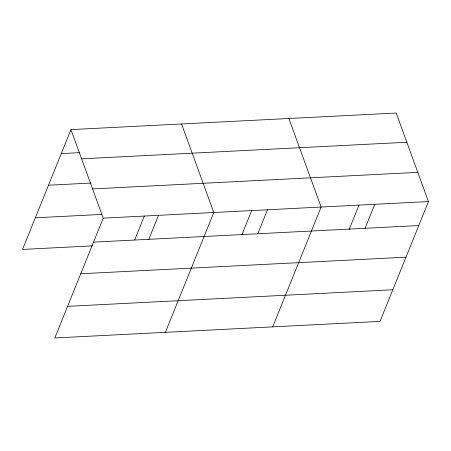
<?xml version="1.0" encoding="UTF-8"?>
<svg xmlns="http://www.w3.org/2000/svg" width="451" height="451" viewBox="0 0 451 451"><rect width="100%" height="100%" fill="white"/><g stroke="black" fill="none" stroke-linecap="round" stroke-linejoin="round"><path stroke-width="0.68" d="M70.965 129.606L103.217 218.149L54.802 337.974L380.035 321.394L428.45 201.569L396.198 113.026L70.965 129.606L22.55 249.431L92.54 245.863M134.697 239.921L144.343 216.04M148.813 239.318L158.504 215.33M165.382 332.336L213.797 212.511L181.544 123.969M242.024 234.452L251.669 210.572M257.769 233.765L267.46 209.777M272.708 326.862L321.123 207.037L288.871 118.5M349.091 229.627L359.002 205.098M365.096 228.291L374.787 204.303M61.274 153.594L79.466 152.669M81.608 158.825L406.841 142.245M48.494 185.22L91.187 183.044M92.573 188.93L417.806 172.35M35.33 217.805L101.819 214.417M103.217 218.149L428.45 201.569M93.52 242.136L418.759 225.556M80.746 273.763L405.979 257.183M67.577 306.347L392.815 289.767"/></g></svg>
